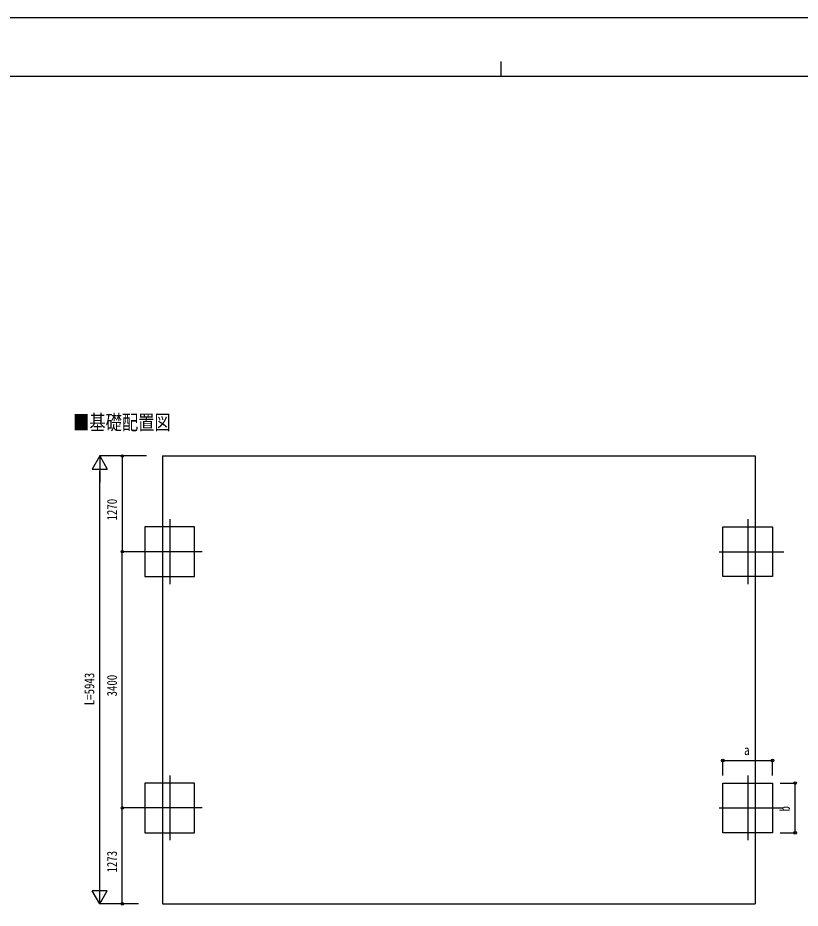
# Model space of a CAD drawing. Units: millimetres, scale not verified. Extents: x -16820 to 16820, y -11880 to 11880.
# Drawn here: x -6433 to 3953, y 65 to 11880 of the extents above; entities that cross this region are included whole.
import ezdxf
from ezdxf.enums import TextEntityAlignment as Align

# ---------------------------------------------------------------- set-up
doc = ezdxf.new("R2010")
doc.units = ezdxf.units.MM
doc.header["$LTSCALE"] = 50
for name, color, linetype in [('0-2_USER1', 3, 'Continuous'), ('0-3_YKK_12', 2, 'Continuous'), ('0-5_YKK_A1', 4, 'Continuous'), ('0-6_YKK_D', 6, 'Continuous'), ('0-7_YKK_ZWAK', 7, 'Continuous')]:
    doc.layers.add(name, color=color, linetype=linetype)
doc.styles.add('ＭＳ ゴシック', font='')
doc.styles.get('ＭＳ ゴシック').set_extended_font_data('MS Gothic')

msp = doc.modelspace()

# ---------------------------------------------------------------- linework, layer by layer
at = {"layer": '0-3_YKK_12'}
for p, q in [((-4416.04, 5225.65), (-4416.04, 4365.65)), ((3256.96, 5225.65), (3256.96, 4365.65)), ((-3986.04, 4795.65), (-4846.04, 4795.65)), ((2876.96, 4795.65), (3736.96, 4795.65)), ((-4416.04, 1825.65), (-4416.04, 965.65)), ((3256.96, 1825.65), (3256.96, 965.65)), ((-3986.04, 1395.65), (-4846.04, 1395.65)), ((2876.96, 1395.65), (3725.53, 1395.65))]:
    msp.add_line(p, q, dxfattribs=at)
at = {"layer": '0-5_YKK_A1'}
for p, q in [((-4514.54, 6065.65), (-4514.54, 122.65)), ((-4514.54, 122.65), (3355.46, 122.65))]:
    msp.add_line(p, q, dxfattribs=at)
msp.add_lwpolyline([(-4514.54, 6065.65), (3355.46, 6065.65), (3355.46, 122.65)], dxfattribs=at)
for points in [[(-4086.04, 4465.65), (-4086.04, 5125.65), (-4746.04, 5125.65), (-4746.04, 4465.65)], [(2926.96, 4465.65), (2926.96, 5125.65), (3586.96, 5125.65), (3586.96, 4465.65)], [(-4086.04, 1065.65), (-4086.04, 1725.65), (-4746.04, 1725.65), (-4746.04, 1065.65)], [(2926.96, 1065.65), (2926.96, 1725.65), (3586.96, 1725.65), (3586.96, 1065.65)]]:
    msp.add_lwpolyline(points, close=True, dxfattribs=at)
at = {"layer": '0-6_YKK_D'}
for p, q in [((-5346.04, 6065.65), (-5446.04, 5892.44)), ((-4723.04, 6065.65), (-5347.04, 6065.65)), ((-5346.04, 6065.65), (-5246.04, 5892.44)), ((-5346.04, 6065.65), (-5346.04, 5719.24)), ((-4723.04, 6065.65), (-5047.04, 6065.65)), ((-5046.04, 6065.65), (-5046.04, 4795.65)), ((-5446.04, 5892.44), (-5246.04, 5892.44)), ((-5346.04, 322.65), (-5346.04, 5865.65)), ((-4847.04, 4795.65), (-5047.04, 4795.65)), ((-4847.04, 4795.65), (-5047.04, 4795.65)), ((-5046.04, 1395.65), (-5046.04, 4795.65)), ((2926.96, 1825.65), (2926.96, 2026.65)), ((2926.96, 2025.65), (3586.96, 2025.65)), ((3586.96, 1825.65), (3586.96, 2026.65)), ((3686.96, 1725.65), (3887.96, 1725.65)), ((3886.96, 1065.65), (3886.96, 1725.65)), ((-4840.55, 1395.65), (-5047.04, 1395.65)), ((-4840.55, 1395.65), (-5047.04, 1395.65)), ((-5046.04, 122.65), (-5046.04, 1395.65)), ((3686.96, 1065.65), (3887.96, 1065.65)), ((-5346.04, 122.65), (-5346.04, 469.06)), ((-5346.04, 122.65), (-5446.04, 295.85)), ((-5246.04, 295.85), (-5446.04, 295.85)), ((-5346.04, 122.65), (-5246.04, 295.85)), ((-4829.04, 122.65), (-5347.04, 122.65)), ((-4829.04, 122.65), (-5047.04, 122.65))]:
    msp.add_line(p, q, dxfattribs=at)
for centre in [(-5046.04, 6065.65), (-5046.04, 4795.65), (-5046.04, 4795.65), (2926.96, 2025.65), (3586.96, 2025.65), (3886.96, 1725.65), (-5046.04, 1395.65), (-5046.04, 1395.65), (3886.96, 1065.65), (-5046.04, 122.65)]:
    msp.add_circle(centre, 17, dxfattribs=at)
at = {"layer": '0-7_YKK_ZWAK'}
for p, q in [((-19.92, 11300), (-19.92, 11100)), ((15580.08, 11100), (-15619.92, 11100))]:
    msp.add_line(p, q, dxfattribs=at)
msp.add_lwpolyline([(-16820, -11880), (16820, -11880), (16820, 11880), (-16820, 11880)], close=True, dxfattribs=at)

# ---------------------------------------------------------------- texts
at = {"layer": '0-2_USER1', "style": 'ＭＳ ゴシック', "width": 0.8}
msp.add_text('■基礎配置図', height=197.9, dxfattribs=at).set_placement((-5699.17, 6353.7), align=Align.BOTTOM_LEFT)
at = {"layer": '0-6_YKK_D', "style": 'ＭＳ ゴシック', "width": 0.8}
for s, p in [('1270', (-5078.04, 5209.85)), ('L=5943', (-5378.04, 2758.15)), ('3400', (-5078.04, 2874.85)), ('b', (3854.96, 1347.65)), ('1273', (-5078.04, 538.35))]:
    msp.add_text(s, height=132, rotation=90, dxfattribs=at).set_placement(p, align=Align.BOTTOM_LEFT)
msp.add_text('a', height=132, dxfattribs=at).set_placement((3208.96, 2057.65), align=Align.BOTTOM_LEFT)

doc.saveas('drawing.dxf')
